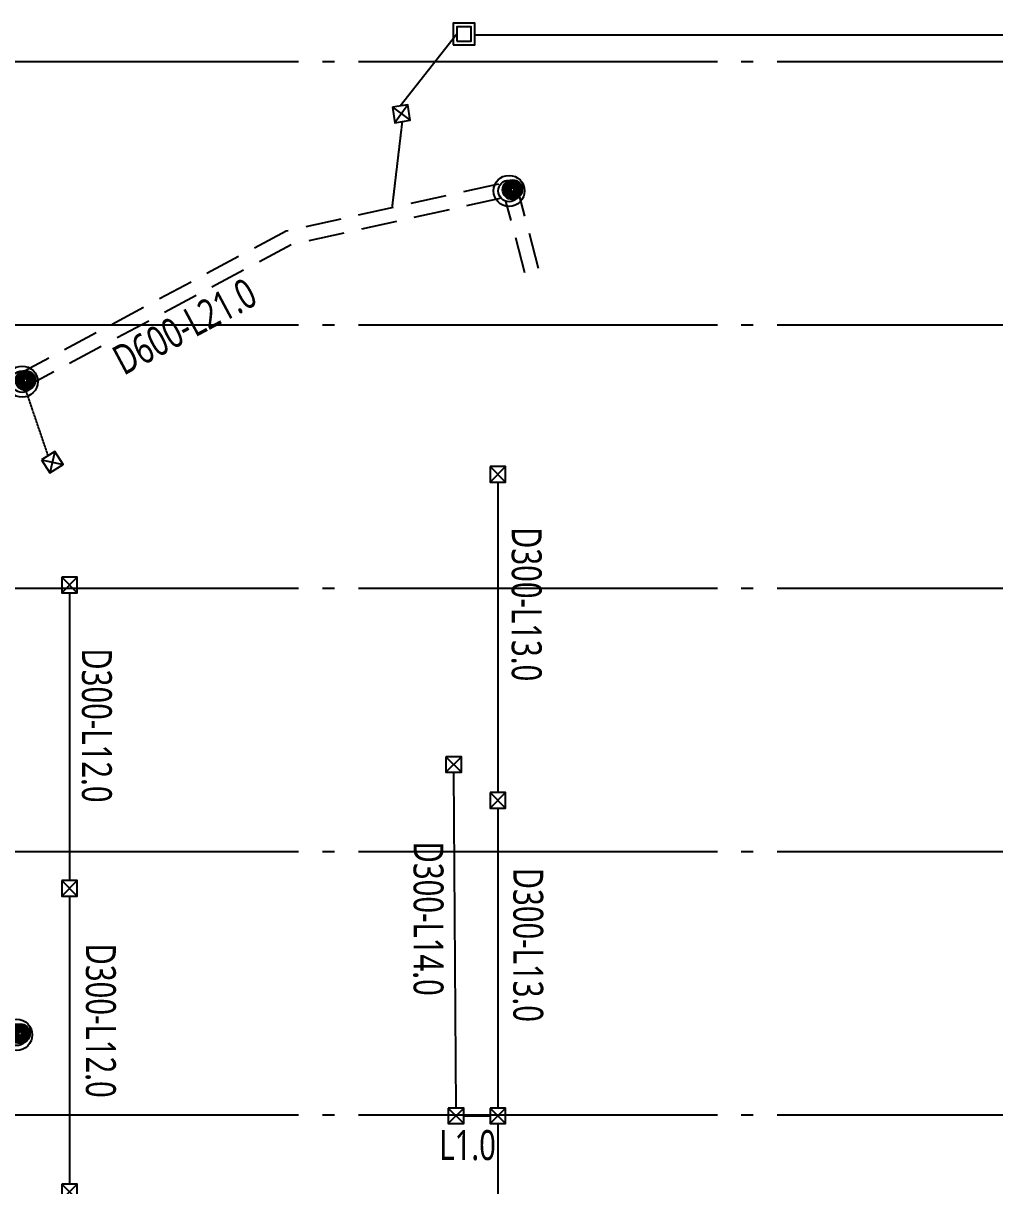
# Model space of a CAD drawing. Header units: millimetres. Extents: x 252222657 to 254795153, y 504225591 to 504550014.
# Drawn here: x 252374596 to 252415189, y 504381979 to 504430537 of the extents above; entities that cross this region are included whole.
import ezdxf
from ezdxf.lldxf.tags import DXFTag

# ---------------------------------------------------------------- set-up
doc = ezdxf.new("R2010")
doc.units = ezdxf.units.MM
doc.linetypes.add('CEN', pattern=[35, 30, -2, 1, -2])
doc.linetypes.add('DASHED', pattern=[0.75, 0.5, -0.25])
for name, color, linetype in [('1-계획-연결관', 7, 'Continuous'), ('1-계획-우수관로', 3, 'Continuous'), ('1-계획-우수맨홀', 27, 'Continuous'), ('1-계획-우수문자', 2, 'Continuous'), ('1-계획-우수받이', 2, 'Continuous'), ('4A.TEC CEN', 1, 'CEN')]:
    doc.layers.add(name, color=color, linetype=linetype)
doc.styles.add('GHS', font='malgun.ttf')
doc.styles.get("Standard").update_dxf_attribs({"font": ''})
doc.styles.get('Standard').set_extended_font_data('Dotum')
doc.linetypes.add('CDU000R', pattern='A,0.9,[122,KHCLINE.shx,S=0.006,R=0,X=0,Y=0],-0.2,["U",Standard,S=0.2,R=180,X=0.3,Y=0.1],-0.25,-0.2', length=1.55)
tags = doc.linetypes.add('CDZ001', pattern='A,0.9,[123,KHCLINE.shx,S=0.00909,R=0,X=0,Y=0],-0.3,-0.5', length=1.7).pattern_tags.tags
tags[14:15] = [DXFTag(74, 4), DXFTag(75, 0), DXFTag(340, '0'), DXFTag(46, 1.0), DXFTag(50, 0.0), DXFTag(44, 0.0), DXFTag(45, 0.0)]
tags[12:13] = [DXFTag(74, 4), DXFTag(75, 0), DXFTag(340, '0'), DXFTag(46, 1.0), DXFTag(50, 0.0), DXFTag(44, 0.0), DXFTag(45, 0.0)]

# ---------------------------------------------------------------- blocks, each defined once
blk = doc.blocks.new('A$C3A367F73')
at = {"layer": '1-계획-우수맨홀', "color": 8}
for p, q in [((0.608, 1.094), (0.548, 1.06)), ((0.58, 1.091), (0.563, 1.081)), ((0.591, 1.072), (0.574, 1.062)), ((0.594, 0.995), (0.608, 0.975)), ((0.607, 1.003), (0.62, 0.983)), ((0.66, 0.986), (0.645, 1.023)), ((0.674, 0.992), (0.659, 1.029)), ((0.679, 0.94), (0.666, 0.972)), ((0.693, 0.945), (0.679, 0.978)), ((0.699, 1.041), (0.704, 1.018)), ((0.714, 1.044), (0.719, 1.021)), ((0.728, 0.974), (0.731, 0.955)), ((0.756, 1.036), (0.756, 1.008)), ((0.756, 0.993), (0.756, 0.958)), ((0.757, 1.158), (0.757, 1.097)), ((0.776, 1.036), (0.776, 1.008)), ((0.776, 0.993), (0.776, 0.958)), ((0.805, 0.974), (0.801, 0.955)), ((0.819, 1.044), (0.814, 1.02)), ((0.834, 1.041), (0.829, 1.017)), ((0.84, 0.945), (0.853, 0.977)), ((0.853, 0.939), (0.867, 0.971)), ((0.859, 0.991), (0.874, 1.028)), ((0.873, 0.985), (0.888, 1.022)), ((0.926, 1.002), (0.913, 0.982)), ((0.938, 0.994), (0.925, 0.974)), ((0.959, 1.061), (0.942, 1.071)), ((0.97, 1.08), (0.953, 1.09)), ((0.376, 0.759), (0.376, 0.739)), ((0.387, 0.785), (0.387, 0.716)), ((0.398, 0.759), (0.398, 0.739)), ((0.405, 0.553), (0.458, 0.583)), ((0.406, 0.946), (0.459, 0.915)), ((0.415, 0.536), (0.468, 0.566)), ((0.416, 0.963), (0.469, 0.932)), ((0.466, 0.759), (0.506, 0.759)), ((0.466, 0.739), (0.506, 0.739)), ((0.47, 0.802), (0.493, 0.797)), ((0.47, 0.697), (0.493, 0.701)), ((0.473, 0.816), (0.496, 0.812)), ((0.473, 0.682), (0.496, 0.687)), ((0.522, 0.656), (0.485, 0.641)), ((0.523, 0.842), (0.486, 0.857)), ((0.528, 0.643), (0.491, 0.627)), ((0.529, 0.855), (0.492, 0.871)), ((0.511, 0.59), (0.53, 0.603)), ((0.512, 0.908), (0.531, 0.895)), ((0.519, 0.577), (0.539, 0.59)), ((0.52, 0.921), (0.54, 0.908)), ((0.521, 0.759), (0.556, 0.759)), ((0.521, 0.739), (0.556, 0.739)), ((0.569, 0.675), (0.536, 0.662)), ((0.569, 0.822), (0.537, 0.836)), ((0.54, 0.787), (0.559, 0.784)), ((0.54, 0.71), (0.558, 0.714)), ((0.575, 0.836), (0.542, 0.85)), ((0.574, 0.662), (0.542, 0.648)), ((0.543, 0.802), (0.562, 0.798)), ((0.543, 0.696), (0.561, 0.699)), ((0.546, 0.544), (0.574, 0.572)), ((0.547, 0.954), (0.575, 0.925)), ((0.56, 0.53), (0.588, 0.558)), ((0.561, 0.968), (0.589, 0.94)), ((0.57, 0.629), (0.586, 0.64)), ((0.571, 0.869), (0.587, 0.858)), ((0.571, 0.759), (0.606, 0.759)), ((0.571, 0.739), (0.606, 0.739)), ((0.578, 0.617), (0.594, 0.627)), ((0.579, 0.881), (0.595, 0.871)), ((0.6, 0.688), (0.582, 0.681)), ((0.6, 0.809), (0.583, 0.816)), ((0.585, 0.583), (0.61, 0.607)), ((0.586, 0.915), (0.611, 0.89)), ((0.605, 0.674), (0.588, 0.667)), ((0.606, 0.823), (0.589, 0.83)), ((0.593, 0.503), (0.606, 0.522)), ((0.599, 0.569), (0.624, 0.593)), ((0.6, 0.929), (0.625, 0.904)), ((0.605, 0.494), (0.619, 0.514)), ((0.62, 0.618), (0.645, 0.643)), ((0.621, 0.879), (0.646, 0.854)), ((0.621, 0.759), (0.681, 0.759)), ((0.621, 0.739), (0.681, 0.739)), ((0.633, 0.562), (0.643, 0.578)), ((0.634, 0.935), (0.644, 0.92)), ((0.634, 0.604), (0.659, 0.629)), ((0.635, 0.893), (0.66, 0.869)), ((0.658, 0.511), (0.643, 0.474)), ((0.645, 0.554), (0.656, 0.569)), ((0.646, 0.944), (0.657, 0.928)), ((0.656, 0.844), (0.699, 0.801)), ((0.656, 0.653), (0.699, 0.696)), ((0.672, 0.506), (0.657, 0.469)), ((0.678, 0.557), (0.664, 0.525)), ((0.67, 0.639), (0.713, 0.682)), ((0.671, 0.858), (0.713, 0.815)), ((0.692, 0.552), (0.678, 0.519)), ((0.691, 0.588), (0.684, 0.571)), ((0.692, 0.909), (0.685, 0.926)), ((0.704, 0.583), (0.697, 0.566)), ((0.706, 0.914), (0.698, 0.931)), ((0.712, 0.526), (0.715, 0.544)), ((0.713, 0.971), (0.717, 0.952)), ((0.726, 0.523), (0.73, 0.541)), ((0.755, 0.604), (0.755, 0.664)), ((0.755, 0.554), (0.755, 0.589)), ((0.755, 0.503), (0.755, 0.539)), ((0.755, 0.461), (0.755, 0.488)), ((0.756, 0.943), (0.756, 0.908)), ((0.756, 0.893), (0.756, 0.833)), ((0.775, 0.604), (0.775, 0.664)), ((0.775, 0.553), (0.775, 0.589)), ((0.775, 0.503), (0.775, 0.538)), ((0.775, 0.461), (0.775, 0.488)), ((0.776, 0.943), (0.776, 0.908)), ((0.776, 0.893), (0.776, 0.833)), ((0.803, 0.523), (0.8, 0.541)), ((0.818, 0.526), (0.814, 0.544)), ((0.819, 0.971), (0.816, 0.952)), ((0.861, 0.857), (0.818, 0.815)), ((0.86, 0.639), (0.818, 0.681)), ((0.826, 0.582), (0.833, 0.565)), ((0.827, 0.914), (0.834, 0.931)), ((0.875, 0.843), (0.832, 0.801)), ((0.875, 0.653), (0.832, 0.695)), ((0.838, 0.551), (0.852, 0.519)), ((0.839, 0.588), (0.846, 0.571)), ((0.84, 0.908), (0.848, 0.925)), ((0.91, 0.758), (0.85, 0.758)), ((0.91, 0.738), (0.85, 0.738)), ((0.852, 0.557), (0.865, 0.525)), ((0.857, 0.505), (0.873, 0.468)), ((0.896, 0.603), (0.871, 0.628)), ((0.871, 0.511), (0.886, 0.474)), ((0.897, 0.893), (0.872, 0.868)), ((0.885, 0.553), (0.874, 0.569)), ((0.886, 0.943), (0.875, 0.927)), ((0.91, 0.617), (0.885, 0.642)), ((0.911, 0.878), (0.886, 0.854)), ((0.897, 0.561), (0.887, 0.577)), ((0.898, 0.934), (0.888, 0.919)), ((0.931, 0.568), (0.906, 0.592)), ((0.932, 0.928), (0.907, 0.903)), ((0.924, 0.493), (0.911, 0.513)), ((0.946, 0.914), (0.921, 0.889)), ((0.945, 0.582), (0.921, 0.607)), ((0.937, 0.502), (0.924, 0.521)), ((0.96, 0.758), (0.925, 0.758)), ((0.96, 0.738), (0.925, 0.738)), ((0.925, 0.673), (0.942, 0.666)), ((0.926, 0.822), (0.943, 0.829)), ((0.931, 0.687), (0.948, 0.68)), ((0.932, 0.808), (0.949, 0.815)), ((0.952, 0.615), (0.936, 0.626)), ((0.953, 0.88), (0.937, 0.87)), ((0.97, 0.529), (0.942, 0.557)), ((0.971, 0.967), (0.943, 0.938)), ((0.961, 0.867), (0.945, 0.857)), ((0.96, 0.628), (0.945, 0.638)), ((0.956, 0.66), (0.989, 0.647)), ((0.984, 0.543), (0.956, 0.571)), ((0.985, 0.953), (0.957, 0.924)), ((0.957, 0.835), (0.989, 0.848)), ((0.962, 0.674), (0.994, 0.661)), ((0.963, 0.821), (0.995, 0.834)), ((0.988, 0.694), (0.969, 0.698)), ((0.988, 0.801), (0.97, 0.797)), ((0.991, 0.786), (0.973, 0.782)), ((0.991, 0.709), (0.973, 0.713)), ((1.01, 0.757), (0.975, 0.758)), ((1.01, 0.737), (0.975, 0.738)), ((1.011, 0.576), (0.991, 0.589)), ((1.012, 0.919), (0.992, 0.906)), ((1.019, 0.588), (1, 0.601)), ((1.02, 0.907), (1.001, 0.894)), ((1.002, 0.641), (1.039, 0.626)), ((1.003, 0.854), (1.04, 0.869)), ((1.008, 0.655), (1.045, 0.64)), ((1.009, 0.84), (1.046, 0.855)), ((1.065, 0.757), (1.025, 0.757)), ((1.065, 0.737), (1.025, 0.737)), ((1.058, 0.814), (1.035, 0.81)), ((1.058, 0.68), (1.035, 0.685)), ((1.061, 0.8), (1.038, 0.795)), ((1.061, 0.695), (1.038, 0.7)), ((1.133, 0.737), (1.133, 0.757)), ((1.155, 0.737), (1.155, 0.757)), ((0.545, 0.439), (0.604, 0.404)), ((0.561, 0.416), (0.578, 0.406)), ((0.572, 0.436), (0.589, 0.425)), ((0.698, 0.456), (0.702, 0.479)), ((0.712, 0.453), (0.717, 0.476)), ((0.754, 0.338), (0.754, 0.399)), ((0.817, 0.453), (0.812, 0.476)), ((0.832, 0.456), (0.827, 0.479)), ((0.94, 0.424), (0.957, 0.434)), ((0.951, 0.405), (0.968, 0.415))]:
    blk.add_line(p, q, dxfattribs=at)
at = {"layer": '1-계획-우수맨홀', "color": 8, "const_width": 0.005}
for points in [[(0.737, 1.07, 0.911436), (0.735, 0.426, 0.911436)], [(0.796, 1.07, -0.911436), (0.794, 0.426, -0.911436)]]:
    blk.add_lwpolyline(points, format="xyb", dxfattribs=at)
at = {"layer": '1-계획-우수맨홀'}
for centre, radius in [((0.65, 0.65), 0.65), ((0.65, 0.65), 0.45), ((0.766, 0.748), 0.3)]:
    blk.add_circle(centre, radius, dxfattribs=at)
at = {"layer": '1-계획-우수맨홀', "color": 8}
for centre, radius in [((0.766, 0.748), 0.41), ((0.766, 0.748), 0.349), ((0.766, 0.748), 0.327), ((0.716, 0.996), 0.01), ((0.817, 0.995), 0.01), ((0.518, 0.799), 0.01), ((0.518, 0.699), 0.01), ((0.554, 0.61), 0.01), ((0.555, 0.888), 0.01), ((0.624, 0.69), 0.01), ((0.625, 0.807), 0.01), ((0.626, 0.538), 0.01), ((0.627, 0.959), 0.01), ((0.707, 0.608), 0.01), ((0.708, 0.889), 0.01), ((0.714, 0.501), 0.01), ((0.815, 0.501), 0.01), ((0.823, 0.607), 0.01), ((0.824, 0.889), 0.01), ((0.904, 0.537), 0.01), ((0.905, 0.958), 0.01), ((0.906, 0.689), 0.01), ((0.907, 0.806), 0.01), ((0.976, 0.608), 0.01), ((0.977, 0.887), 0.01), ((1.013, 0.798), 0.01), ((1.013, 0.697), 0.01)]:
    blk.add_circle(centre, radius, dxfattribs=at)
for centre, radius, start, end in [((0.766, 0.748), 0.32, 95.1287, 264.5174), ((0.569, 1.072), 0.011, 119.823, 299.823), ((0.766, 0.748), 0.3, 124.7667, 132.9128), ((0.586, 1.082), 0.011, 299.823, 119.823), ((0.627, 0.959), 0.025, 141.031, 198.5185), ((0.766, 0.748), 0.3, 113.7556, 121.9016), ((0.627, 0.959), 0.025, 48.0599, 106.1158), ((0.766, 0.748), 0.26, 113.976, 117.9543), ((0.766, 0.748), 0.245, 114.0773, 117.7933), ((0.766, 0.748), 0.3, 102.7445, 110.8905), ((0.766, 0.748), 0.26, 106.6917, 110.67), ((0.766, 0.748), 0.245, 106.8527, 110.5688), ((0.716, 0.996), 0.025, 118.5303, 176.5862), ((0.716, 0.996), 0.025, 211.5417, 263.6151), ((0.766, 0.748), 0.3, 95.4089, 99.8794), ((0.716, 0.996), 0.025, 26.1275, 83.6151), ((0.716, 0.996), 0.025, 298.5303, 351.1721), ((0.767, 1.075), 0.0308, 195.6192, 344.0268), ((0.767, 1.075), 0.0408, 224.0509, 255.6181), ((0.766, 0.748), 0.26, 92.0273, 96.022), ((0.766, 0.748), 0.245, 92.1623, 95.861), ((0.767, 1.075), 0.0408, 284.028, 315.5952), ((0.766, 0.748), 0.26, 83.6241, 87.6188), ((0.766, 0.748), 0.245, 83.7851, 87.4838), ((0.817, 0.995), 0.025, 188.474, 241.1158), ((0.766, 0.748), 0.32, 275.1287, 84.5174), ((0.817, 0.995), 0.025, 96.031, 153.5185), ((0.766, 0.748), 0.3, 79.7667, 84.2372), ((0.817, 0.995), 0.025, 276.031, 328.1044), ((0.817, 0.995), 0.025, 3.0599, 61.1158), ((0.766, 0.748), 0.3, 68.7556, 76.9016), ((0.766, 0.748), 0.245, 69.0773, 72.7933), ((0.766, 0.748), 0.26, 68.976, 72.9543), ((0.766, 0.748), 0.245, 61.8527, 65.5688), ((0.766, 0.748), 0.26, 61.6917, 65.67), ((0.766, 0.748), 0.3, 57.7445, 65.8905), ((0.905, 0.958), 0.025, 73.5303, 131.5862), ((0.905, 0.958), 0.025, 341.1275, 38.6151), ((0.947, 1.081), 0.011, 59.823, 239.823), ((0.766, 0.748), 0.3, 46.7332, 54.8794), ((0.964, 1.07), 0.011, 239.823, 59.823), ((0.387, 0.759), 0.011, 359.823, 179.823), ((0.387, 0.739), 0.011, 179.823, 359.823), ((0.766, 0.748), 0.3, 169.7667, 177.9128), ((0.766, 0.748), 0.3, 181.7332, 189.8794), ((0.766, 0.748), 0.3, 158.7556, 166.9016), ((0.766, 0.748), 0.3, 192.7445, 200.8905), ((0.766, 0.748), 0.3, 203.7556, 211.9016), ((0.766, 0.748), 0.3, 147.7445, 155.8905), ((0.518, 0.799), 0.025, 186.031, 243.5185), ((0.518, 0.699), 0.025, 116.1275, 173.6151), ((0.518, 0.799), 0.025, 93.0599, 151.1158), ((0.518, 0.699), 0.025, 208.5303, 266.5862), ((0.766, 0.748), 0.26, 173.6241, 177.6188), ((0.766, 0.748), 0.26, 182.0273, 186.022), ((0.766, 0.748), 0.26, 158.976, 162.9543), ((0.766, 0.748), 0.26, 196.6917, 200.67), ((0.766, 0.748), 0.3, 214.7667, 222.9128), ((0.766, 0.748), 0.3, 136.7332, 144.8794), ((0.766, 0.748), 0.245, 173.7851, 177.4838), ((0.766, 0.748), 0.245, 182.1623, 185.861), ((0.518, 0.799), 0.025, 278.474, 331.1158), ((0.518, 0.699), 0.025, 28.5303, 81.1721), ((0.766, 0.748), 0.26, 203.976, 207.9543), ((0.766, 0.748), 0.26, 151.6917, 155.67), ((0.554, 0.61), 0.025, 138.0599, 196.1158), ((0.555, 0.888), 0.025, 163.5303, 221.5862), ((0.518, 0.699), 0.025, 301.5417, 353.6151), ((0.766, 0.748), 0.245, 196.8527, 200.5688), ((0.766, 0.748), 0.245, 159.0773, 162.7933), ((0.518, 0.799), 0.025, 6.031, 58.1044), ((0.554, 0.61), 0.025, 231.031, 288.5185), ((0.555, 0.888), 0.025, 71.1275, 128.6151), ((0.766, 0.748), 0.245, 151.8527, 155.5688), ((0.766, 0.748), 0.245, 204.0773, 207.7933), ((0.554, 0.61), 0.025, 51.031, 103.1044), ((0.555, 0.888), 0.025, 256.5417, 308.6151), ((0.766, 0.748), 0.21, 170.2782, 177.0936), ((0.766, 0.748), 0.21, 182.5524, 189.3678), ((0.766, 0.748), 0.3, 226.7332, 234.8794), ((0.766, 0.748), 0.21, 193.4613, 200.2763), ((0.766, 0.748), 0.21, 159.3697, 166.1847), ((0.766, 0.748), 0.26, 218.6241, 222.6188), ((0.766, 0.748), 0.26, 137.0273, 141.022), ((0.766, 0.748), 0.195, 159.5273, 176.8835), ((0.766, 0.748), 0.195, 182.7626, 200.1188), ((0.766, 0.748), 0.21, 204.3697, 211.1847), ((0.766, 0.748), 0.21, 148.4613, 155.2763), ((0.554, 0.61), 0.025, 323.474, 16.1158), ((0.766, 0.748), 0.245, 218.7851, 222.4838), ((0.766, 0.748), 0.245, 137.1623, 140.861), ((0.555, 0.888), 0.025, 343.5303, 36.1721), ((0.766, 0.748), 0.195, 204.5273, 221.8835), ((0.766, 0.748), 0.26, 227.0273, 231.022), ((0.766, 0.748), 0.26, 128.6241, 132.6188), ((0.766, 0.748), 0.195, 137.7626, 155.1188), ((0.766, 0.748), 0.21, 215.2782, 222.0936), ((0.766, 0.748), 0.21, 137.5524, 144.3678), ((0.624, 0.69), 0.025, 125.35, 184.8654), ((0.766, 0.748), 0.245, 227.1623, 230.861), ((0.766, 0.748), 0.245, 128.7851, 132.4838), ((0.625, 0.807), 0.025, 174.7806, 234.2961), ((0.626, 0.538), 0.025, 161.1275, 218.6151), ((0.624, 0.69), 0.025, 219.7806, 279.2961), ((0.766, 0.748), 0.3, 237.7445, 245.8905), ((0.625, 0.807), 0.025, 80.35, 139.8654), ((0.766, 0.748), 0.16, 166.0791, 176.2397), ((0.766, 0.748), 0.16, 183.4064, 193.5669), ((0.626, 0.538), 0.025, 73.5303, 126.1721), ((0.627, 0.959), 0.025, 233.474, 286.1158), ((0.626, 0.538), 0.025, 253.5303, 311.5862), ((0.766, 0.748), 0.145, 166.5218, 175.8685), ((0.766, 0.748), 0.145, 183.7776, 193.1242), ((0.624, 0.69), 0.025, 314.322, 90.324), ((0.766, 0.748), 0.21, 227.5524, 234.3678), ((0.766, 0.748), 0.21, 125.2782, 132.0936), ((0.625, 0.807), 0.025, 269.322, 45.324), ((0.766, 0.748), 0.16, 138.4064, 148.5669), ((0.766, 0.748), 0.16, 211.0791, 221.2397), ((0.766, 0.748), 0.195, 227.7626, 245.1188), ((0.766, 0.748), 0.195, 114.5273, 131.8835), ((0.766, 0.748), 0.145, 138.7776, 148.1242), ((0.766, 0.748), 0.145, 211.5218, 220.8685), ((0.766, 0.748), 0.26, 241.6917, 245.67), ((0.626, 0.538), 0.025, 346.5417, 38.6151), ((0.627, 0.959), 0.025, 321.031, 13.1044), ((0.766, 0.748), 0.245, 241.8527, 245.5688), ((0.766, 0.748), 0.21, 238.4613, 245.2763), ((0.766, 0.748), 0.21, 114.3697, 121.1847), ((0.766, 0.748), 0.16, 228.4064, 238.5669), ((0.766, 0.748), 0.16, 121.0791, 131.2397), ((0.766, 0.748), 0.145, 228.7776, 238.1242), ((0.766, 0.748), 0.145, 121.5218, 130.8685), ((0.766, 0.748), 0.26, 248.976, 252.9543), ((0.766, 0.748), 0.245, 249.0773, 252.7933), ((0.766, 0.748), 0.085, 141.5794, 173.0667), ((0.766, 0.748), 0.085, 186.5794, 218.0667), ((0.707, 0.608), 0.025, 170.35, 229.8654), ((0.708, 0.889), 0.025, 129.7806, 189.2961), ((0.707, 0.608), 0.025, 359.322, 135.324), ((0.714, 0.501), 0.025, 183.0599, 241.1158), ((0.708, 0.889), 0.025, 224.322, 0.324), ((0.766, 0.748), 0.21, 249.3697, 256.1847), ((0.766, 0.748), 0.21, 103.4613, 110.2763), ((0.714, 0.501), 0.025, 96.031, 148.1044), ((0.766, 0.748), 0.07, 89.823, 269.823), ((0.766, 0.748), 0.195, 249.5273, 266.8835), ((0.766, 0.748), 0.195, 92.7626, 110.1188), ((0.707, 0.608), 0.025, 264.7806, 324.2961), ((0.708, 0.889), 0.025, 35.35, 94.8654), ((0.766, 0.748), 0.085, 96.5794, 128.0667), ((0.766, 0.748), 0.085, 231.5794, 263.0667), ((0.714, 0.501), 0.025, 276.031, 333.5185), ((0.714, 0.501), 0.025, 8.474, 61.1158), ((0.766, 0.748), 0.16, 256.0791, 266.2397), ((0.766, 0.748), 0.16, 93.4064, 103.5669), ((0.766, 0.748), 0.21, 260.2782, 267.0936), ((0.766, 0.748), 0.21, 92.5524, 99.3678), ((0.766, 0.748), 0.145, 256.5218, 265.8685), ((0.766, 0.748), 0.145, 93.7776, 103.1242), ((0.766, 0.748), 0.26, 263.6241, 267.6188), ((0.766, 0.748), 0.245, 263.7851, 267.4838), ((0.766, 0.748), 0.07, 269.823, 89.823), ((0.766, 0.748), 0.085, 276.5794, 308.0667), ((0.766, 0.748), 0.145, 273.7776, 283.1242), ((0.766, 0.748), 0.16, 273.4064, 283.5669), ((0.766, 0.748), 0.195, 272.7626, 290.1188), ((0.766, 0.748), 0.21, 272.5524, 279.3678), ((0.766, 0.748), 0.245, 272.1623, 275.861), ((0.766, 0.748), 0.26, 272.0273, 276.022), ((0.766, 0.748), 0.21, 80.2782, 87.0936), ((0.766, 0.748), 0.195, 69.5273, 86.8835), ((0.766, 0.748), 0.16, 76.0791, 86.2397), ((0.766, 0.748), 0.145, 76.5218, 85.8685), ((0.766, 0.748), 0.085, 51.5794, 83.0667), ((0.815, 0.501), 0.025, 118.5303, 171.1721), ((0.815, 0.501), 0.025, 206.1275, 263.6151), ((0.823, 0.607), 0.025, 44.322, 180.324), ((0.824, 0.889), 0.025, 179.322, 315.324), ((0.823, 0.607), 0.025, 215.35, 274.8654), ((0.824, 0.889), 0.025, 84.7806, 144.2961), ((0.766, 0.748), 0.21, 283.4613, 290.2763), ((0.766, 0.748), 0.21, 69.3697, 76.1847), ((0.815, 0.501), 0.025, 31.5417, 83.6151), ((0.815, 0.501), 0.025, 298.5303, 356.5862), ((0.766, 0.748), 0.085, 6.5794, 38.0667), ((0.766, 0.748), 0.085, 321.5794, 353.0667), ((0.766, 0.748), 0.245, 286.8527, 290.5688), ((0.823, 0.607), 0.025, 309.7806, 9.2961), ((0.824, 0.889), 0.025, 350.35, 49.8654), ((0.766, 0.748), 0.26, 286.6917, 290.67), ((0.766, 0.748), 0.145, 301.5218, 310.8685), ((0.766, 0.748), 0.145, 48.7776, 58.1242), ((0.766, 0.748), 0.195, 294.5273, 311.8835), ((0.766, 0.748), 0.195, 47.7626, 65.1188), ((0.766, 0.748), 0.16, 301.0791, 311.2397), ((0.766, 0.748), 0.16, 48.4064, 58.5669), ((0.766, 0.748), 0.21, 294.3697, 301.1847), ((0.766, 0.748), 0.21, 58.4613, 65.2763), ((0.766, 0.748), 0.245, 294.0773, 297.7933), ((0.766, 0.748), 0.26, 293.976, 297.9543), ((0.766, 0.748), 0.145, 31.5218, 40.8685), ((0.766, 0.748), 0.145, 318.7776, 328.1242), ((0.904, 0.537), 0.025, 141.031, 193.1044), ((0.905, 0.958), 0.025, 166.5417, 218.6151), ((0.906, 0.689), 0.025, 89.322, 225.324), ((0.907, 0.806), 0.025, 134.322, 270.324), ((0.766, 0.748), 0.16, 318.4064, 328.5669), ((0.766, 0.748), 0.16, 31.0791, 41.2397), ((0.766, 0.748), 0.3, 293.7556, 301.9016), ((0.766, 0.748), 0.21, 305.2782, 312.0936), ((0.904, 0.537), 0.025, 228.0599, 286.1158), ((0.766, 0.748), 0.21, 47.5524, 54.3678), ((0.904, 0.537), 0.025, 53.474, 106.1158), ((0.905, 0.958), 0.025, 253.5303, 306.1721), ((0.906, 0.689), 0.025, 260.35, 319.8654), ((0.907, 0.806), 0.025, 39.7806, 99.2961), ((0.766, 0.748), 0.145, 3.7776, 13.1242), ((0.766, 0.748), 0.145, 346.5218, 355.8685), ((0.766, 0.748), 0.195, 317.7626, 335.1188), ((0.766, 0.748), 0.195, 24.5273, 41.8835), ((0.766, 0.748), 0.245, 308.7851, 312.4838), ((0.766, 0.748), 0.245, 47.1623, 50.861), ((0.766, 0.748), 0.21, 35.2782, 42.0936), ((0.907, 0.806), 0.025, 305.35, 4.8654), ((0.766, 0.748), 0.16, 3.4064, 13.5669), ((0.766, 0.748), 0.16, 346.0791, 356.2397), ((0.906, 0.689), 0.025, 354.7806, 54.2961), ((0.766, 0.748), 0.21, 317.5524, 324.3678), ((0.904, 0.537), 0.025, 321.031, 18.5185), ((0.766, 0.748), 0.26, 308.6241, 312.6188), ((0.766, 0.748), 0.26, 47.0273, 51.022), ((0.766, 0.748), 0.3, 304.7667, 312.9128), ((0.766, 0.748), 0.21, 24.3697, 31.1847), ((0.766, 0.748), 0.21, 328.4613, 335.2763), ((0.766, 0.748), 0.245, 317.1623, 320.861), ((0.766, 0.748), 0.245, 38.7851, 42.4838), ((0.766, 0.748), 0.195, 339.5273, 356.8835), ((0.766, 0.748), 0.195, 2.7626, 20.1188), ((0.976, 0.608), 0.025, 163.5303, 216.1721), ((0.977, 0.887), 0.025, 143.474, 196.1158), ((0.766, 0.748), 0.26, 317.0273, 321.022), ((0.766, 0.748), 0.26, 38.6241, 42.6188), ((0.976, 0.608), 0.025, 76.5417, 128.6151), ((0.977, 0.887), 0.025, 231.031, 283.1044), ((0.766, 0.748), 0.21, 339.3697, 346.1847), ((0.766, 0.748), 0.21, 13.4613, 20.2763), ((0.976, 0.608), 0.025, 251.1275, 308.6151), ((0.977, 0.887), 0.025, 51.031, 108.5185), ((0.766, 0.748), 0.21, 2.5524, 9.3678), ((0.766, 0.748), 0.21, 350.2782, 357.0936), ((0.766, 0.748), 0.245, 24.0773, 27.7933), ((0.766, 0.748), 0.245, 331.8527, 335.5688), ((0.766, 0.748), 0.3, 316.7332, 324.8794), ((0.766, 0.748), 0.3, 34.7667, 42.9128), ((1.013, 0.798), 0.025, 121.5417, 173.6151), ((1.013, 0.697), 0.025, 186.031, 238.1044), ((1.013, 0.798), 0.025, 208.5303, 261.1721), ((1.013, 0.697), 0.025, 98.474, 151.1158), ((0.766, 0.748), 0.245, 339.0773, 342.7933), ((0.766, 0.748), 0.26, 331.6917, 335.67), ((0.976, 0.608), 0.025, 343.5303, 41.5862), ((0.977, 0.887), 0.025, 318.0599, 16.1158), ((0.766, 0.748), 0.26, 23.976, 27.9543), ((0.766, 0.748), 0.245, 16.8527, 20.5688), ((0.766, 0.748), 0.26, 338.976, 342.9543), ((0.766, 0.748), 0.26, 16.6917, 20.67), ((0.766, 0.748), 0.245, 2.1623, 5.861), ((0.766, 0.748), 0.245, 353.7851, 357.4838), ((1.013, 0.697), 0.025, 273.0599, 331.1158), ((1.013, 0.798), 0.025, 28.5303, 86.5862), ((0.766, 0.748), 0.3, 327.7445, 335.8905), ((0.766, 0.748), 0.3, 23.7556, 31.9016), ((1.013, 0.798), 0.025, 296.1275, 353.6151), ((0.766, 0.748), 0.26, 2.0273, 6.022), ((0.766, 0.748), 0.26, 353.6241, 357.6188), ((1.013, 0.697), 0.025, 6.031, 63.5185), ((0.766, 0.748), 0.3, 338.7556, 346.9016), ((0.766, 0.748), 0.3, 12.7445, 20.8905), ((0.766, 0.748), 0.3, 1.7332, 9.8794), ((0.766, 0.748), 0.3, 349.7667, 357.9128), ((1.144, 0.757), 0.011, 359.823, 179.823), ((1.144, 0.737), 0.011, 179.823, 359.823), ((0.567, 0.426), 0.011, 59.823, 239.823), ((0.584, 0.416), 0.011, 239.823, 59.823), ((0.766, 0.748), 0.3, 248.7556, 256.9016), ((0.766, 0.748), 0.3, 259.7667, 264.2372), ((0.765, 0.421), 0.0408, 104.028, 135.5952), ((0.765, 0.421), 0.0308, 15.6192, 164.0268), ((0.765, 0.421), 0.0408, 44.0509, 75.6181), ((0.766, 0.748), 0.3, 275.4089, 279.8794), ((0.766, 0.748), 0.3, 282.7445, 290.8905), ((0.945, 0.415), 0.011, 119.823, 299.823), ((0.962, 0.425), 0.011, 299.823, 119.823)]:
    blk.add_arc(centre, radius, start, end, dxfattribs=at)
blk = doc.blocks.new('A$C198048F0')
at = {"layer": '1-계획-우수받이'}
blk.add_lwpolyline([(0, 0), (0.5, 0), (0.5, 0.5), (0, 0.5)], close=True, dxfattribs=at)
at = {"layer": '1-계획-우수받이', "color": 1}
for points in [[(0, 0), (0.5, 0.5)], [(0, 0.5), (0.5, 0)]]:
    blk.add_lwpolyline(points, dxfattribs=at)

msp = doc.modelspace()

# ---------------------------------------------------------------- linework, layer by layer
at = {"layer": '1-계획-연결관', "linetype": 'DASHED', "ltscale": 0.5}
for points, elevation in [([(252390015.28, 504422836.64), (252390441.8, 504426434.1)], 5000.45), ([(252375636.11, 504412479.79), (252374726.29, 504415152.22)], 3333.33)]:
    msp.add_lwpolyline(points, dxfattribs=dict(at, elevation=elevation))
at = {"layer": '1-계획-우수관로', "color": 2, "linetype": 'DASHED', "ltscale": 3000}
msp.add_line((252395558.18, 504420117.6, 3333.33), (252394766.84, 504423102.1, 3333.33), dxfattribs=at)
at = {"layer": '1-계획-우수관로', "color": 2, "linetype": 'Continuous', "ltscale": 3000, "elevation": 3333.33}
for points in [[(252392562.58, 504429637.44), (252393462.58, 504429637.44), (252393462.58, 504430537.44), (252392562.58, 504430537.44)], [(252392712.58, 504429787.44), (252393312.58, 504429787.44), (252393312.58, 504430387.44), (252392712.58, 504430387.44)]]:
    msp.add_lwpolyline(points, close=True, dxfattribs=at)
at = {"layer": '1-계획-우수관로', "color": 2, "linetype": 'CDZ001', "ltscale": 3000}
for points, elevation in [([(252392712.58, 504430087.44), (252390342.16, 504427076.42)], 3333.33), ([(252394427.12, 504411367.5), (252394427.12, 504398400.74)], 5000.45), ([(252376527.12, 504406750.74), (252376527.12, 504394725.74)], 3333.33), ([(252392577.12, 504399250.74), (252392674.85, 504385225.74)], 5000.45), ([(252394427.12, 504397750.74), (252394427.12, 504385225.74)], 5000.45), ([(252376527.12, 504394075.74), (252376527.12, 504382050.74)], 3333.33), ([(252393002.12, 504384900.74), (252394102.12, 504384900.74)], 5000.45), ([(252394427.12, 504384575.74), (252394427.12, 504371400.74)], 5000.45)]:
    msp.add_lwpolyline(points, dxfattribs=dict(at, elevation=elevation))
at = {"layer": '1-계획-우수관로', "color": 0, "linetype": 'CDU000R', "ltscale": 3000, "elevation": 3333.33, "flags": 128}
msp.add_lwpolyline([(252431951.21, 504430046.05), (252393462.47, 504430037.44)], dxfattribs=at)
at = {"layer": '1-계획-우수관로', "color": 2, "linetype": 'DASHED', "ltscale": 3000, "elevation": 3333.33}
for points in [[(252394452.56, 504423820.35), (252385578, 504421852.93), (252374655.02, 504416003.73)], [(252394582.43, 504423234.57), (252385788.46, 504421285.02), (252374995.76, 504415505.59)], [(252396131.87, 504420298.42), (252395314.99, 504423377.53)]]:
    msp.add_lwpolyline(points, dxfattribs=at)
at = {"layer": '4A.TEC CEN', "color": 250, "ltscale": 500}
for p, q in [((252266099.96, 504428937.44, -1666.22), (252636666.54, 504428937.44, -7032.17)), ((252266099.96, 504417937.44, -1666.22), (252636666.54, 504417937.44, -7032.17)), ((252266099.96, 504406937.44, -1666.22), (252636666.54, 504406937.44, -7032.17)), ((252266099.96, 504395937.44, -1666.22), (252636666.54, 504395937.44, -7032.17)), ((252266099.96, 504384937.44, -1666.22), (252636666.54, 504384937.44, -7032.17))]:
    msp.add_line(p, q, dxfattribs=at)

# ---------------------------------------------------------------- block references
at = {"layer": '1-계획-우수맨홀', "xscale": 1000, "yscale": 1000, "zscale": 1000, "rotation": 339.5093813997073}
for p in [(252394056.67, 504423152.7, 3333.33), (252373713.45, 504415184.86, 5000.45), (252373484.74, 504387899.1, 3333.33)]:
    msp.add_blockref('A$C3A367F73', p, dxfattribs=at)
at = {"layer": '1-계획-우수받이', "color": 206, "xscale": 1300, "yscale": 1300, "zscale": 1300}
for p, rotation in [((252390021, 504427026.6, 3333.33), 278.8181726705647), ((252375362.5, 504412304.4, 3333.33), 302.6608786526317), ((252394102.12, 504412017.5, 5000.45), 270.0000000489813), ((252376202.12, 504407400.74, 3333.33), 270.0000000489813), ((252392252.12, 504399900.74, 5000.45), 270.0000000489813), ((252394102.12, 504398400.74, 5000.45), 270.0000000489813), ((252376202.12, 504394725.74, 3333.33), 270.0000000489813), ((252392352.12, 504385225.74, 5000.45), 270.0000000489813), ((252394102.12, 504385225.74, 5000.45), 270.0000000489813), ((252376202.12, 504382050.74, 3333.33), 270.0000000489813)]:
    msp.add_blockref('A$C198048F0', p, dxfattribs=dict(at, rotation=rotation))

# ---------------------------------------------------------------- texts
at = {"layer": '1-계획-우수문자', "color": 2, "style": 'GHS', "width": 0.75}
for s, rotation, p in [('D600-L21.0', 28.168792, (252378792.96, 504415807.59, 3333.33)), ('D300-L13.0', 270, (252395007.82, 504409492.59, 3333.33)), ('D300-L12.0', 270, (252377048.28, 504404426.34, 3333.33)), ('D300-L14.0', 270, (252390905.29, 504396356.08, 3333.33)), ('D300-L13.0', 270, (252395071.95, 504395262.27, 3333.33)), ('D300-L12.0', 270, (252377215.52, 504392096.51, 3333.33)), ('L1.0', 360, (252391979.61, 504383052.4, 3333.33))]:
    msp.add_text(s, height=1250, rotation=rotation, dxfattribs=at).set_placement(p)

doc.saveas('drawing.dxf')
